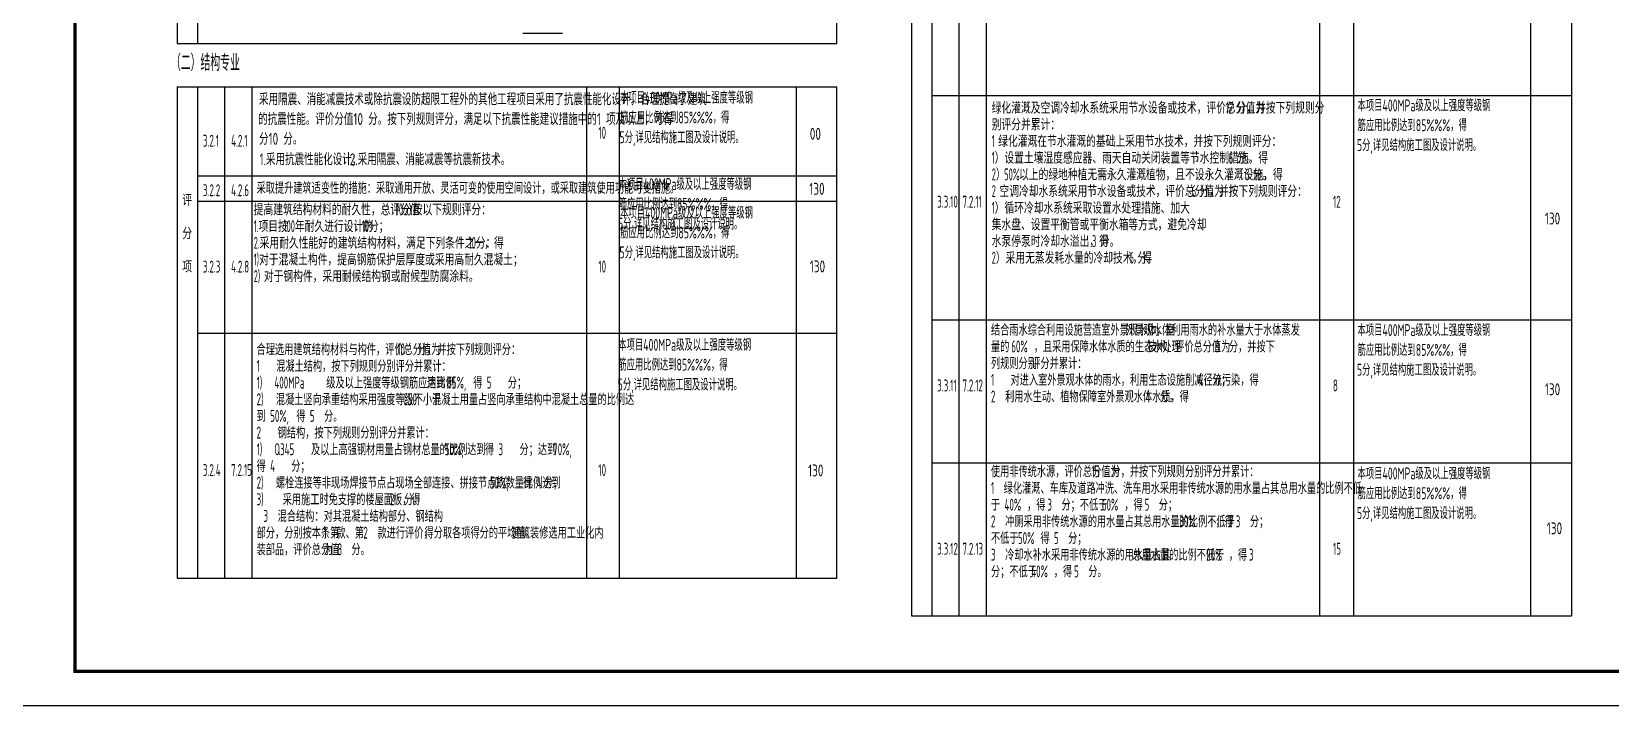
# Model space of a CAD drawing. Extents: x 555966 to 850266, y -53709 to 5691.
# Drawn here: x 662291 to 708701, y -53709 to -33902 of the extents above; entities that cross this region are included whole.
import ezdxf

# ---------------------------------------------------------------- set-up
doc = ezdxf.new("R2010")
doc.units = 0
doc.header["$LTSCALE"] = 1000
for name, color, linetype in [('A-Tab(建筑表格)', 7, 'Continuous'), ('A-TXT', 7, 'Continuous'), ('PUB_TEXT', 7, 'Continuous'), ('PUB_TITLE', 4, 'Continuous')]:
    doc.layers.add(name, color=color, linetype=linetype)
doc.styles.add('LJ_TXT', font='GBENOR', dxfattribs={"width": 0.8, "bigfont": 'GBCBIG'})
doc.styles.get("Standard").update_dxf_attribs({"font": 'GBENOR', "bigfont": 'GBCBIG'})

# ---------------------------------------------------------------- blocks, each defined once
blk = doc.blocks.new('AutoBlock_20250329_12', base_point=(679603, -36018))
at = {"color": 1, "style": 'LJ_TXT', "width": 0.7}
for tag, p in [('3.2.1措施_001', (679589, -36018)), ('3.2.1措施_002', (679589, -36602)), ('3.2.1措施_003', (679572, -37185))]:
    blk.add_attdef(tag, p, '', height=350, dxfattribs=at)
blk = doc.blocks.new('AutoBlock_20250329_13', base_point=(679561, -38560))
at = {"color": 1, "style": 'LJ_TXT', "width": 0.7}
for tag, p in [('3.2.2措施_001', (679547, -38560)), ('3.2.2措施_002', (679547, -39143)), ('3.2.2措施_003', (679530, -39726))]:
    blk.add_attdef(tag, p, '', height=350, dxfattribs=at)
blk = doc.blocks.new('AutoBlock_20250329_14', base_point=(679603, -39401))
at = {"color": 1, "style": 'LJ_TXT', "width": 0.7}
for tag, p in [('3.2.3措施_001', (679589, -39401)), ('3.2.3措施_002', (679589, -39984)), ('3.2.3措施_003', (679572, -40568))]:
    blk.add_attdef(tag, p, '', height=350, dxfattribs=at)
blk = doc.blocks.new('AutoBlock_20250329_15', base_point=(679550, -43285))
at = {"color": 1, "style": 'LJ_TXT', "width": 0.7}
for tag, p in [('3.2.4措施_001', (679536, -43285)), ('3.2.4措施_002', (679536, -43868)), ('3.2.4措施_003', (679519, -44452))]:
    blk.add_attdef(tag, p, '', height=350, dxfattribs=at)
blk = doc.blocks.new('AutoBlock_20250329_25', base_point=(701280, -36247))
at = {"color": 1, "style": 'LJ_TXT', "width": 0.7}
for tag, p in [('3.3.10措施_001', (701267, -36247)), ('3.3.10措施_002', (701267, -36830)), ('3.3.10措施_003', (701250, -37413))]:
    blk.add_attdef(tag, p, '', height=350, dxfattribs=at)
blk = doc.blocks.new('AutoBlock_20250329_26', base_point=(701280, -42851))
at = {"color": 1, "style": 'LJ_TXT', "width": 0.7}
for tag, p in [('3.3.11措施_001', (701267, -42851)), ('3.3.11措施_002', (701267, -43435)), ('3.3.11措施_003', (701250, -44018))]:
    blk.add_attdef(tag, p, '', height=350, dxfattribs=at)
blk = doc.blocks.new('AutoBlock_20250329_27', base_point=(701280, -47064))
at = {"color": 1, "style": 'LJ_TXT', "width": 0.7}
for tag, p in [('3.3.12措施_001', (701267, -47064)), ('3.3.12措施_002', (701267, -47648)), ('3.3.12措施_003', (701250, -48231))]:
    blk.add_attdef(tag, p, '', height=350, dxfattribs=at)
blk = doc.blocks.new('AutoBlock_20250329_84', base_point=(685151, -38699))
at = {"color": 1, "style": 'LJ_TXT', "width": 0.8}
blk.add_attdef('3.2.2', (685151, -38699), '', height=350, dxfattribs=at)
blk = doc.blocks.new('AutoBlock_20250329_85', base_point=(685167, -37082))
at = {"color": 1, "style": 'LJ_TXT', "width": 0.8}
blk.add_attdef('3.2.1', (685167, -37082), '', height=350, dxfattribs=at)
blk = doc.blocks.new('AutoBlock_20250329_170', base_point=(685167, -40980))
at = {"color": 1, "style": 'LJ_TXT', "width": 0.8}
blk.add_attdef('3.2.3', (685167, -40980), '', height=350, dxfattribs=at)
blk = doc.blocks.new('AutoBlock_20250329_172', base_point=(685116, -46978))
at = {"color": 1, "style": 'LJ_TXT', "width": 0.8}
blk.add_attdef('3.2.4', (685116, -46978), '', height=350, dxfattribs=at)
blk = doc.blocks.new('AutoBlock_20250329_192', base_point=(706774, -39573))
at = {"color": 1, "style": 'LJ_TXT', "width": 0.8}
blk.add_attdef('3.3.10', (706774, -39573), '', height=350, dxfattribs=at)
blk = doc.blocks.new('AutoBlock_20250329_194', base_point=(706774, -44592))
at = {"color": 1, "style": 'LJ_TXT', "width": 0.8}
blk.add_attdef('3.3.11', (706774, -44592), '', height=350, dxfattribs=at)
blk = doc.blocks.new('AutoBlock_20250329_196', base_point=(706831, -48679))
at = {"color": 1, "style": 'LJ_TXT', "width": 0.8}
blk.add_attdef('3.3.12', (706831, -48679), '', height=350, dxfattribs=at)

msp = doc.modelspace()

# ---------------------------------------------------------------- linework, layer by layer
msp.add_line((676727, -33949), (677893, -33949))
at = {"layer": 'A-TXT'}
for p, q in [((666566, 1005), (666566, -34257)), ((667166, 1005), (667166, -34257)), ((685966, -34257), (685966, 1005)), ((688153, -6378), (688153, -51076)), ((688753, -6378), (688753, -51076)), ((666566, -35526), (666566, -49965)), ((667166, -35526), (667166, -49965)), ((667965, -35526), (667965, -49965)), ((685966, -49965), (685966, -35526)), ((666566, -49965), (685966, -49965)), ((688153, -51076), (707553, -51076))]:
    msp.add_line(p, q, dxfattribs=at)
for points in [[(689552, -6378), (689552, -51076)], [(690352, -6378), (690352, -51076)], [(700152, -6378), (700152, -51076)], [(701152, -6378), (701152, -51076)], [(706353, -6378), (706353, -51076)], [(707553, -6378), (707553, -51076)], [(666566, -34257), (685966, -34257)], [(666566, -35526), (685966, -35526)], [(668765, -35526), (668765, -49965)], [(678604, -35526), (678604, -49965)], [(679565, -35526), (679565, -49965)], [(684766, -35526), (684766, -49965)], [(688753, -35778), (707553, -35778)], [(667166, -38140), (685966, -38140)], [(667166, -38886), (685966, -38886)], [(688753, -42378), (707553, -42378)], [(667166, -42765), (685966, -42765)], [(688753, -46578), (707553, -46578)]]:
    msp.add_lwpolyline(points, dxfattribs=at)
at = {"layer": 'PUB_TITLE'}
msp.add_lwpolyline([(661066, -53709), (766166, -53709), (766166, 5691), (661066, 5691)], close=True, dxfattribs=at)
at = {"layer": 'PUB_TITLE', "const_width": 100}
msp.add_lwpolyline([(663566, -52709), (765166, -52709), (765166, 4691), (663566, 4691)], close=True, dxfattribs=at)

# ---------------------------------------------------------------- block references
for name, p, values in [('AutoBlock_20250329_12', (679603, -36018), {'3.2.1措施_001': '本项目400MPa级及以上强度等级钢', '3.2.1措施_002': '筋应用比例达到85%%%%%%%%%，得', '3.2.1措施_003': '5分,详见结构施工图及设计说明。'}), ('AutoBlock_20250329_25', (701280, -36247), {'3.3.10措施_001': '本项目400MPa级及以上强度等级钢', '3.3.10措施_002': '筋应用比例达到85%%%%%%%%%，得', '3.3.10措施_003': '5分,详见结构施工图及设计说明。'}), ('AutoBlock_20250329_85', (685167, -37082), {'3.2.1': '00'}), ('AutoBlock_20250329_13', (679561, -38560), {'3.2.2措施_001': '本项目400MPa级及以上强度等级钢', '3.2.2措施_002': '筋应用比例达到85%%%%%%%%%，得', '3.2.2措施_003': '5分,详见结构施工图及设计说明。'}), ('AutoBlock_20250329_84', (685151, -38699), {'3.2.2': '130'}), ('AutoBlock_20250329_14', (679603, -39401), {'3.2.3措施_001': '本项目400MPa级及以上强度等级钢', '3.2.3措施_002': '筋应用比例达到85%%%%%%%%%，得', '3.2.3措施_003': '5分,详见结构施工图及设计说明。'}), ('AutoBlock_20250329_192', (706774, -39573), {'3.3.10': '130'}), ('AutoBlock_20250329_170', (685167, -40980), {'3.2.3': '130'}), ('AutoBlock_20250329_26', (701280, -42851), {'3.3.11措施_001': '本项目400MPa级及以上强度等级钢', '3.3.11措施_002': '筋应用比例达到85%%%%%%%%%，得', '3.3.11措施_003': '5分,详见结构施工图及设计说明。'}), ('AutoBlock_20250329_15', (679550, -43285), {'3.2.4措施_001': '本项目400MPa级及以上强度等级钢', '3.2.4措施_002': '筋应用比例达到85%%%%%%%%%，得', '3.2.4措施_003': '5分,详见结构施工图及设计说明。'}), ('AutoBlock_20250329_194', (706774, -44592), {'3.3.11': '130'}), ('AutoBlock_20250329_172', (685116, -46978), {'3.2.4': '130'}), ('AutoBlock_20250329_27', (701280, -47064), {'3.3.12措施_001': '本项目400MPa级及以上强度等级钢', '3.3.12措施_002': '筋应用比例达到85%%%%%%%%%，得', '3.3.12措施_003': '5分,详见结构施工图及设计说明。'}), ('AutoBlock_20250329_196', (706831, -48679), {'3.3.12': '130'})]:
    msp.add_blockref(name, p).add_auto_attribs(values)

# ---------------------------------------------------------------- texts
at = {"layer": 'A-Tab(建筑表格)', "style": 'LJ_TXT', "width": 0.8}
msp.add_text('（二）结构专业', height=482.3, dxfattribs=at).set_placement((666388, -35057))
at = {"layer": 'A-TXT', "style": 'LJ_TXT'}
for s, height, width, p in [('采用隔震、消能减震技术或除抗震设防超限工程外的其他工程项目采用了抗震性能化设计，合理提高了建筑', 350, 0.8, (668977, -36065)), ('的抗震性能。评价分值10 分。按下列规则评分，满足以下抗震性能建议措施中的1 项及以上，可得', 350, 0.8, (668952, -36648)), ('3.2.1', 350, 0.64, (667328, -37285)), ('4.2.1', 350, 0.64, (668156, -37285)), ('分10 分。', 350, 0.8, (668977, -37231)), ('10', 350, 0.64, (678952, -37049)), ('1.采用抗震性能化设计；', 350, 0.8, (668992, -37831)), ('2.采用隔震、消能减震等抗震新技术。', 350, 0.8, (671644, -37831)), ('3.2.2', 350, 0.64, (667328, -38740)), ('4.2.6', 350, 0.64, (668156, -38740)), ('采取提升建筑适变性的措施：采取通用开放、灵活可变的使用空间设计，或采取建筑使用功能可变措施。', 337.59, 0.8, (668905, -38670)), ('-', 350, 0.64, (678952, -38740)), ('3.3.10', 350, 0.64, (688912, -39078)), ('7.2.11', 350, 0.64, (689654, -39078)), ('12', 350, 0.64, (700546, -39078)), ('3.2.3', 350, 0.64, (667328, -40986)), ('4.2.8', 350, 0.64, (668156, -40986)), ('10', 350, 0.64, (678952, -40986)), ('结合雨水综合利用设施营造室外景观水体，室', 337.59, 0.8, (690492, -42843)), ('外景观水体利用雨水的补水量大于水体蒸发', 337.59, 0.8, (694440, -42843)), ('合理选用建筑结构材料与构件，评价总分值为', 337.59, 0.8, (668905, -43415)), ('10', 350, 0.64, (673040, -43415)), ('分，', 337.6, 0.8, (673627, -43415)), ('并按下列规则评分：', 337.6, 0.8, (674222, -43415)), ('量的', 337.6, 0.8, (690492, -43333)), ('60%', 350, 0.64, (691088, -43333)), ('，且采用保障水体水质的生态水处理', 337.59, 0.8, (691750, -43333)), ('技术，评价总分值为', 337.6, 0.8, (695098, -43333)), ('8', 350, 0.64, (697070, -43333)), ('分，并按下', 337.6, 0.8, (697486, -43333)), ('1', 350, 0.64, (668905, -43905)), ('混凝土结构，按下列规则分别评分并累计：', 337.59, 0.8, (669481, -43905)), ('列规则分别', 337.6, 0.8, (690492, -43823)), ('评分并累计：', 337.6, 0.8, (691678, -43823)), ('1)', 350, 0.64, (668905, -44395)), ('400MPa', 350, 0.64, (669428, -44395)), ('级及以上强度等级钢筋应用比例', 337.59, 0.8, (670953, -44395)), ('达到', 337.6, 0.8, (673908, -44395)), ('85%,', 350, 0.64, (674504, -44395)), ('得', 338, 0.8, (675272, -44395)), ('5', 350, 0.64, (675671, -44395)), ('分；', 337.6, 0.8, (676290, -44395)), ('1', 350, 0.64, (690492, -44313)), ('对进入室外景观水体的雨水，利用生态设施削减径流污染，得', 337.59, 0.8, (691068, -44313)), ('4', 350, 0.64, (696579, -44313)), ('分；', 337.6, 0.8, (696995, -44313)), ('2)', 350, 0.64, (668905, -44885)), ('混凝土竖向承重结构采用强度等级不小于', 337.59, 0.8, (669471, -44885)), ('C50', 350, 0.64, (673212, -44885)), ('混凝土用量占竖向承重结构中混凝土总量的比例达', 337.59, 0.8, (674065, -44885)), ('3.3.11', 350, 0.64, (688912, -44478)), ('7.2.12', 350, 0.64, (689654, -44478)), ('2', 350, 0.64, (690492, -44803)), ('利用水生动、植物保障室外景观水体水质，得', 337.59, 0.8, (690908, -44803)), ('4', 350, 0.64, (695043, -44803)), ('分。', 337.6, 0.8, (695459, -44803)), ('8', 350, 0.64, (700546, -44478)), ('到', 338, 0.8, (668905, -45375)), ('得', 338, 0.8, (670073, -45375)), ('分。', 337.6, 0.8, (670888, -45375)), ('50%,', 350, 0.64, (669305, -45375)), ('5', 350, 0.64, (670472, -45375)), ('2', 350, 0.64, (668905, -45865)), ('钢结构，按下列规则分别评分并累计：', 337.59, 0.8, (669524, -45865)), ('1)', 350, 0.64, (668905, -46355)), ('Q345', 350, 0.64, (669428, -46355)), ('及以上高强钢材用量占钢材总量的比例达到', 337.59, 0.8, (670505, -46355)), ('50%,', 350, 0.64, (674443, -46355)), ('得', 338, 0.8, (675617, -46355)), ('3', 350, 0.64, (676016, -46355)), ('分；达到', 337.6, 0.8, (676635, -46355)), ('70%,', 350, 0.64, (677624, -46355)), ('3.2.4', 350, 0.64, (667328, -46965)), ('7.2.15', 350, 0.64, (668156, -46965)), ('得', 338, 0.8, (668905, -46845)), ('4', 350, 0.64, (669305, -46845)), ('分；', 337.6, 0.8, (669923, -46845)), ('10', 350, 0.64, (678952, -46965)), ('使用非传统水源，评价总分值为', 337.59, 0.8, (690492, -47003)), ('15', 350, 0.64, (693447, -47003)), ('分，并按下列规则分别评分并累计：', 337.59, 0.8, (694034, -47003)), ('2)', 350, 0.64, (668905, -47335)), ('螺栓连接等非现场焊接节点占现场全部连接、拼接节点的数量比例达到', 337.59, 0.8, (669471, -47335)), ('50%,', 350, 0.64, (675768, -47335)), ('得', 338, 0.8, (676738, -47335)), ('4', 350, 0.64, (677138, -47335)), ('分；', 337.6, 0.8, (677351, -47335)), ('1', 350, 0.64, (690492, -47493)), ('绿化灌溉、车库及道路冲洗、洗车用水采用非传统水源的用水量占其总用水量的比例不低', 337.59, 0.8, (690866, -47493)), ('3)', 350, 0.64, (668905, -47825)), ('采用施工时免支撑的楼屋面板，得', 337.59, 0.8, (669673, -47825)), ('2', 350, 0.64, (672825, -47825)), ('分。', 337.6, 0.8, (673241, -47825)), ('于', 338, 0.8, (690492, -47983)), ('40%', 350, 0.64, (690892, -47983)), ('，得', 337.6, 0.8, (691553, -47983)), ('3', 350, 0.64, (692149, -47983)), ('分；不低于', 337.6, 0.8, (692565, -47983)), ('60%', 350, 0.64, (693751, -47983)), ('，得', 337.6, 0.8, (694412, -47983)), ('5', 350, 0.64, (695008, -47983)), ('分；', 337.6, 0.8, (695424, -47983)), ('3', 350, 0.64, (669108, -48315)), ('混合结构：对其混凝土结构部分、钢结构', 337.59, 0.8, (669524, -48315)), ('2', 350, 0.64, (690492, -48473)), ('冲厕采用非传统水源的用水量占其总用水量的比例不低于', 337.59, 0.8, (690908, -48473)), ('30%', 350, 0.64, (696026, -48473)), ('，得', 337.6, 0.8, (697093, -48473)), ('3', 350, 0.64, (697688, -48473)), ('分；', 337.6, 0.8, (698104, -48473)), ('部分，分别按本条第', 337.6, 0.8, (668905, -48805)), ('1', 350, 0.64, (670877, -48805)), ('款、第', 337.6, 0.8, (671251, -48805)), ('2', 350, 0.64, (672043, -48805)), ('款进行评价，', 337.6, 0.8, (672459, -48805)), ('得分取各项得分的平均值。', 337.59, 0.8, (673841, -48805)), ('建筑装修选用工业化内', 337.6, 0.8, (676403, -48805)), ('不低于', 337.6, 0.8, (690492, -48963)), ('50%', 350, 0.64, (691285, -48963)), ('得', 338, 0.8, (691946, -48963)), ('5', 350, 0.64, (692345, -48963)), ('分；', 337.6, 0.8, (692761, -48963)), ('装部品，评价总分值', 337.6, 0.8, (668905, -49295)), ('为', 338, 0.8, (670877, -49295)), ('8', 350, 0.64, (671277, -49295)), ('分。', 337.6, 0.8, (671693, -49295)), ('3.3.12', 350, 0.64, (688912, -49278)), ('7.2.13', 350, 0.64, (689654, -49278)), ('3', 350, 0.64, (690492, -49453)), ('冷却水补水采用非传统水源的用水量占其', 337.59, 0.8, (690908, -49453)), ('总用水量的比例不低于', 337.6, 0.8, (694650, -49453)), ('20%', 350, 0.64, (696818, -49453)), ('，得', 337.6, 0.8, (697480, -49453)), ('3', 350, 0.64, (698076, -49453)), ('15', 350, 0.64, (700546, -49278)), ('分；不低于', 337.6, 0.8, (690492, -49943)), ('40%', 350, 0.64, (691678, -49943)), ('，得', 337.6, 0.8, (692339, -49943)), ('5', 350, 0.64, (692935, -49943)), ('分。', 337.6, 0.8, (693351, -49943))]:
    msp.add_text(s, height=height, dxfattribs=dict(at, width=width)).set_placement(p)
at = {"layer": 'PUB_TEXT'}
for s, height, p in [('绿化灌溉及空调冷却水系统采用节水设备或技术，评价总分值为', 337.59, (690514, -36315)), ('分，并按下列规则分', 337.6, (697710, -36315)), ('别评分并累计：', 337.6, (690514, -36805)), ('绿化灌溉在节水灌溉的基础上采用节水技术，并按下列规则评分：', 337.59, (690706, -37295)), ('）设置土壤湿度感应器、雨天自动关闭装置等节水控制措施，得', 337.59, (690601, -37785)), ('分。', 337.6, (697710, -37785)), ('）', 338, (690636, -38275)), ('以上的绿地种植无需永久灌溉植物，且不设永久灌溉设施，得', 337.59, (691319, -38275)), ('分。', 337.6, (698182, -38275)), ('空调冷却水系统采用节水设备或技术，评价总分值为', 337.59, (690741, -38765)), ('分，并按下列规则评分：', 337.59, (696621, -38765)), ('评', 338, (666722, -39025)), ('提高建筑结构材料的耐久性，总评分值', 337.59, (668821, -39306)), ('分按以下规则评分：', 337.6, (673209, -39306)), ('）循环冷却水系统采取设置水处理措施、加大', 337.59, (690601, -39255)), ('项目按', 337.6, (668961, -39796)), ('年耐久进行设计的', 337.6, (670031, -39796)), ('分；', 337.6, (672207, -39796)), ('集水盘、设置平衡管或平衡水箱等方式，避免冷却', 337.59, (690514, -39745)), ('分', 338, (666722, -40005)), ('采用耐久性能好的建筑结构材料，满足下列条件之一，得', 337.59, (668996, -40286)), ('水泵停泵时冷却水溢出，得', 337.59, (690514, -40235)), ('分。', 337.6, (693690, -40235)), ('分：', 337.6, (675350, -40286)), ('）采用无蒸发耗水量的冷却技术，得', 337.59, (690636, -40725)), ('分。', 337.6, (694796, -40725)), ('项', 338, (666722, -40985)), ('对于混凝土构件，提高钢筋保护层厚度或采用高耐久混凝土；', 337.59, (668979, -40776)), ('对于钢构件，采用耐候结构钢或耐候型防腐涂料。', 337.59, (669119, -41266))]:
    msp.add_text(s, height=height, dxfattribs=at).set_placement(p)
at = {"layer": 'PUB_TEXT', "width": 0.6}
for s, p in [('12', (697395, -36315)), ('1', (690514, -37295)), ('1', (690514, -37785)), ('6', (697482, -37785)), ('2', (690514, -38275)), ('50%', (690882, -38275)), ('6', (697955, -38275)), ('2', (690514, -38765)), ('6', (696393, -38765)), ('10', (672999, -39306)), ('1', (690514, -39255)), ('1.', (668821, -39796)), ('100', (669698, -39796)), ('10', (671997, -39796)), ('3', (693463, -40235)), ('2.', (668821, -40286)), ('10', (675140, -40286)), ('2', (690514, -40725)), ('6', (694568, -40725)), ('1)', (668821, -40776)), ('2)', (668821, -41266))]:
    msp.add_text(s, height=350, dxfattribs=at).set_placement(p)

doc.saveas('drawing.dxf')
